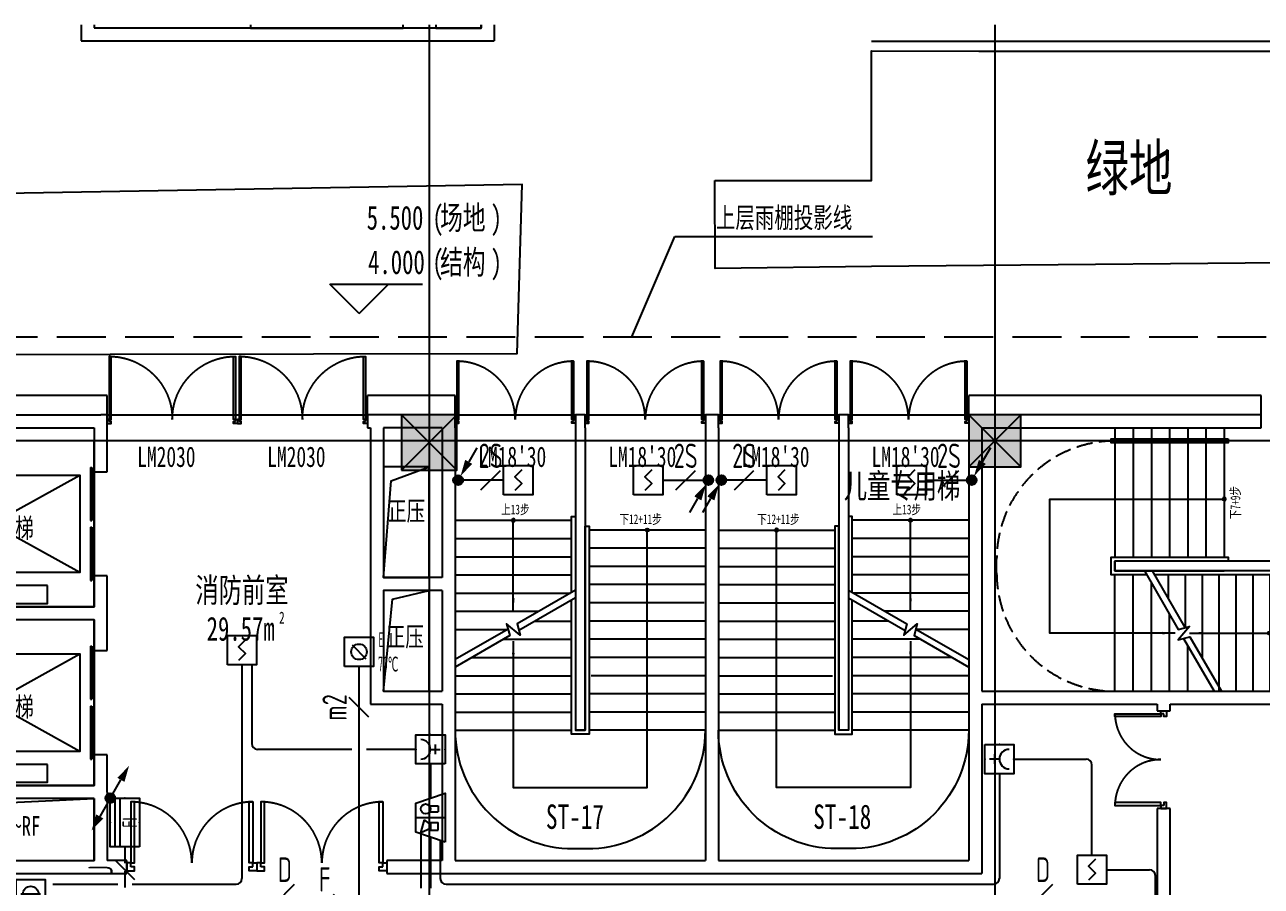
# Model space of a CAD drawing. Header units: millimetres. Extents: x -99490 to 495010, y -402480 to 18020.
# Drawn here: x 103656 to 122677, y -182054 to -168806 of the extents above; entities that cross this region are included whole.
import ezdxf
from ezdxf.enums import TextEntityAlignment as Align

# ---------------------------------------------------------------- set-up
doc = ezdxf.new("R2010")
doc.units = ezdxf.units.MM
doc.header["$LTSCALE"] = 1000
for name, pattern in [('__覆盖_A10-二层平面工作区_TEN25C3T$0$__附着_A70-地上2~6F楼梯外参_TEN25H58_设计区$0$DASH', [0.35, 0.25, -0.1]), ('__覆盖_A10-二层平面工作区_TEN25C3T$0$DASH', [0.35, 0.25, -0.1]), ('__覆盖_A10-二层平面工作区_TEN25C3T$0$HIDDEN', [9.525, 6.35, -3.175]), ('BORDER', [1.75, 0.5, -0.25, 0.5, -0.25, 0, -0.25]), ('CENTER', [2, 1.25, -0.25, 0.25, -0.25])]:
    doc.linetypes.add(name, pattern=pattern)
for name, color, linetype in [('__覆盖_A10-二层平面工作区_TEN25C3T$0$__附着_A70-地上2~6F楼梯外参_TEN25H58_设计区$0$AD-NAME-ROOM', 9, 'Continuous'), ('__覆盖_A10-二层平面工作区_TEN25C3T$0$__附着_A70-地上2~6F楼梯外参_TEN25H58_设计区$0$AD-SIGN', 9, 'Continuous'), ('__覆盖_A10-二层平面工作区_TEN25C3T$0$__附着_A70-地上2~6F楼梯外参_TEN25H58_设计区$0$AE-HOLE', 9, 'Continuous'), ('__覆盖_A10-二层平面工作区_TEN25C3T$0$__附着_A70-地上2~6F楼梯外参_TEN25H58_设计区$0$AE-STAR', 9, 'Continuous'), ('__覆盖_A10-二层平面工作区_TEN25C3T$0$__附着_A70-楼电梯B1F零件图_TEN25C3T_设计区_0$0$房间面积', 9, 'Continuous'), ('__覆盖_A10-二层平面工作区_TEN25C3T$0$AD-NAME-ROOM', 9, 'Continuous'), ('__覆盖_A10-二层平面工作区_TEN25C3T$0$AD-NUMB', 9, 'Continuous'), ('__覆盖_A10-二层平面工作区_TEN25C3T$0$AE-DOOR-INSD', 9, 'Continuous'), ('__覆盖_A10-二层平面工作区_TEN25C3T$0$EVTR', 9, 'Continuous'), ('A-建筑底图', 9, 'Continuous'), ('C-XREF-EXT', 7, 'Continuous'), ('E-FAS-DEVC', 3, 'Continuous'), ('E-FAS-DIMS', 6, 'Continuous'), ('E-FAS-WIRE', 4, 'Continuous'), ('E-FAS-WIRE2', 4, 'CENTER'), ('E-FAS-WIRE7', 4, 'BORDER'), ('E-POWR-EQPM', 3, 'Continuous'), ('E-UNIV-EL', 140, 'Continuous')]:
    doc.layers.add(name, color=color, linetype=linetype)
doc.styles.add('__覆盖_A10-二层平面工作区_TEN25C3T$0$__覆盖_A70-扶梯外参专项图纸_TEN25C3T_设计区$0$TH-STYLE1', font='Stfangso_0.ttf', dxfattribs={"width": 0.7})
doc.styles.add('__覆盖_A10-二层平面工作区_TEN25C3T$0$__附着_A70-地上2~6F楼梯外参_TEN25H58_设计区$0$TH-STYLE1', font='Stfangso_0.ttf', dxfattribs={"width": 0.7})
doc.styles.add('__覆盖_A10-二层平面工作区_TEN25C3T$0$__附着_A70-地上2~6F楼梯外参_TEN25H58_设计区$0$TH-STYLE3', font='tssdeng.shx', dxfattribs={"width": 0.7, "bigfont": 'tssdchn.shx'})
doc.styles.add('__覆盖_A10-二层平面工作区_TEN25C3T$0$__附着_A70-楼电梯B1F零件图_TEN25C3T_设计区_0$0$TH-STYLE1', font='Stfangso_0.ttf', dxfattribs={"width": 0.7})
doc.styles.add('__覆盖_A10-二层平面工作区_TEN25C3T$0$_TCH_SPACE', font='Stfangso_0.ttf', dxfattribs={"width": 0.7})
doc.styles.add('__覆盖_A10-二层平面工作区_TEN25C3T$0$STANDARD', font='Stfangso_0.ttf', dxfattribs={"width": 0.7})
doc.styles.add('__覆盖_A10-二层平面工作区_TEN25C3T$0$TH-STYLE1', font='Stfangso_0.ttf', dxfattribs={"width": 0.7})
doc.styles.add('__附着_A70-2F环境外参_TEN25C3T_设计区$0$TH-STYLE1', font='Stfangso_0.ttf', dxfattribs={"width": 0.7})
doc.styles.add('_TEL_DIM', font='TSSDENG', dxfattribs={"width": 0.65, "height": 3.5, "bigfont": 'TSSDCHN'})
doc.styles.add('TH-STYLE3', font='tssdeng.shx', dxfattribs={"width": 0.65, "bigfont": 'tssdchn.shx'})

# ---------------------------------------------------------------- blocks, each defined once
blk = doc.blocks.new('E-BFAS110')
blk.add_lwpolyline([(-1.5, -1.5), (-1.5, 1.5), (1.5, 1.5), (1.5, -1.5)], close=True)
at = {"layer": 'E-UNIV-EL'}
blk.add_lwpolyline([(0.35, 1.06), (-0.35, 0.35), (0.35, -0.35), (-0.35, -1.06)], dxfattribs=at)
blk = doc.blocks.new('$Equip$00002649')
at = {"layer": 'E-FAS-DEVC', "rotation": 359.9996786081254}
blk.add_blockref('E-BFAS110', (0, 0), dxfattribs=at)
blk = doc.blocks.new('E-BFAS712')
blk.add_lwpolyline([(-1.5, -1.5), (-1.5, 1.5), (1.5, 1.5), (1.5, -1.5)], close=True)
at = {"layer": 'E-UNIV-EL'}
blk.add_line((1, 0), (-1, 0), dxfattribs=at)
blk.add_circle((0, 0), 0.8, dxfattribs=at)
at = {"layer": 'E-UNIV-EL', "style": 'TH-STYLE3', "width": 0.5}
blk.add_attdef('F', text='', height=1.5, dxfattribs=at).set_placement((3, -1.25), align=Align.MIDDLE)
blk = doc.blocks.new('E-BFAS031')
blk.add_lwpolyline([(-2.5, -1.5), (-2.5, 1.5), (2.5, 1.5), (2.5, -1.5)], close=True)
at = {"layer": 'E-UNIV-EL'}
for p, q in [((-2.5, 1), (2.5, 1)), ((-2.5, 0.5), (2.5, 0.5))]:
    blk.add_line(p, q, dxfattribs=at)
at = {"layer": 'E-UNIV-EL', "style": 'TH-STYLE3', "width": 0.7}
blk.add_attdef('F', text='', height=1.5, dxfattribs=at).set_placement((0, -0.5), align=Align.MIDDLE)
blk = doc.blocks.new('$equip$00003470')
for p in [(2.5, 3), (0, 1.5), (5, 1.5), (2.5, 0)]:
    blk.add_point(p)
at = {"rotation": 359.9996786081254}
blk.add_blockref('E-BFAS031', (2.5, 1.5), dxfattribs=at).add_auto_attribs({'F': 'FI'})
at = {"color": 7, "style": '_TEL_DIM', "flags": 1}
for tag in ['REMARK', 'A']:
    blk.add_attdef(tag, text='', height=0.01, dxfattribs=at).set_placement((0, 0), align=Align.MIDDLE_CENTER)
blk = doc.blocks.new('E-BFAS610')
blk.add_lwpolyline([(-1.5, -1.5), (-1.5, 1.5), (1.5, 1.5), (1.5, -1.5)], close=True)
at = {"layer": 'E-UNIV-EL'}
for p, q in [((0, 0), (0, -1)), ((-0.5, -0.5), (0.5, -0.5))]:
    blk.add_line(p, q, dxfattribs=at)
blk.add_arc((0, 1), 1, 180, 0, dxfattribs=at)
blk = doc.blocks.new('$equip$00003445')
for p in [(0, 1.5), (-1.5, 0), (1.5, 0), (0, -1.5)]:
    blk.add_point(p)
at = {"rotation": 359.9996786081254}
blk.add_blockref('E-BFAS610', (0, 0), dxfattribs=at)
at = {"color": 7, "style": '_TEL_DIM', "flags": 1}
for tag in ['REMARK', 'A']:
    blk.add_attdef(tag, text='', height=0.01, dxfattribs=at).set_placement((0, 0), align=Align.MIDDLE_CENTER)
blk = doc.blocks.new('E-BFAS330')
blk.add_lwpolyline([(-2.5, -1.5), (-1.5, 1.5), (1.5, 1.5), (2.5, -1.5)], close=True)
at = {"layer": 'E-UNIV-EL'}
for p, q in [((0, 1.5), (0, -1.5)), ((-1.56, 1), (-0.24, 0.6)), ((-1.1, 0), (-1.56, 1)), ((-0.5, 0), (-1.3, 0)), ((-1.3, 0), (-1.3, -0.8)), ((-0.7, 0), (-0.24, 0.6)), ((-0.5, 0), (-0.5, -0.8)), ((0.6, 0.1), (0.6, -0.8)), ((1.2, 0.1), (1.2, -0.8)), ((-1.3, -0.8), (-0.5, -0.8)), ((1.2, -0.8), (0.6, -0.8))]:
    blk.add_line(p, q, dxfattribs=at)
blk.add_circle((0.9, 0.5), 0.5, dxfattribs=at)
blk = doc.blocks.new('$equip$00003451')
for p in [(0, 3), (-2, 1.5), (2, 1.5), (0, 0)]:
    blk.add_point(p)
at = {"rotation": 359.9996786081254}
blk.add_blockref('E-BFAS330', (0, 1.5), dxfattribs=at)
at = {"color": 7, "style": '_TEL_DIM', "flags": 1}
for tag in ['REMARK', 'A']:
    blk.add_attdef(tag, text='', height=0.01, dxfattribs=at).set_placement((0, 0), align=Align.MIDDLE_CENTER)
blk = doc.blocks.new('E-BFAS731')
blk.add_lwpolyline([(-1.5, -1.5), (-1.5, 1.5), (1.5, 1.5), (1.5, -1.5)], close=True)
at = {"layer": 'E-UNIV-EL'}
blk.add_line((-0.71, 0.71), (0.71, -0.71), dxfattribs=at)
blk.add_circle((0, 0), 0.8, dxfattribs=at)
at = {"layer": 'E-UNIV-EL', "style": 'TH-STYLE3', "width": 0.5}
for p in [(2.25, 1.25), (3, -1.25)]:
    blk.add_attdef('F', text='', height=1.5, dxfattribs=at).set_placement(p, align=Align.MIDDLE)
blk = doc.blocks.new('E-ANNO04')
blk.add_line((-1, -1), (1, 1))
at = {"style": 'TH-STYLE3', "width": 0.7}
blk.add_attdef('N', text='', height=2.5, dxfattribs=at).set_placement((0, 2.5), align=Align.MIDDLE)
blk = doc.blocks.new('E-BLEADER-2')
blk.add_line((-2.88, -4.98), (-1.63, -2.81))
at = {"const_width": 0.75}
blk.add_lwpolyline([(-0.38, 0, 1), (0.38, 0, 1)], format="xyb", close=True, dxfattribs=at)
blk.add_lwpolyline([(-1.63, -2.81, 1.25, 0, 0), (-0.38, -0.65, 0, 0, 0)], format="xyseb")
blk.add_circle((0, 0), 0.75)
blk = doc.blocks.new('E-BLEADER-1')
blk.add_line((0.38, 0.65), (1.63, 2.81))
blk.add_lwpolyline([(1.63, 2.81, 1.25, 0, 0), (2.88, 4.98, 0, 0, 0)], format="xyseb")
at = {"const_width": 0.75}
blk.add_lwpolyline([(-0.38, 0, 1), (0.38, 0, 1)], format="xyb", close=True, dxfattribs=at)
blk.add_circle((0, 0), 0.75)
blk = doc.blocks.new('__覆盖_A10-二层平面工作区_TEN25C3T$0$A$C27D306A8')
at = {"layer": '__覆盖_A10-二层平面工作区_TEN25C3T$0$EVTR', "ltscale": 3}
for p, q in [((225, 525), (2925, 2025)), ((2925, 525), (225, 2025))]:
    blk.add_line(p, q, dxfattribs=at)
for points in [[(0, 0), (3150, 0), (3150, 2550), (0, 2550)], [(225, 525), (225, 2025), (2925, 2025), (2925, 525)], [(2432, 325), (718, 325), (718, 51), (2432, 51)]]:
    blk.add_lwpolyline(points, close=True, dxfattribs=at)
at = {"layer": '__覆盖_A10-二层平面工作区_TEN25C3T$0$AD-NAME-ROOM', "style": '__覆盖_A10-二层平面工作区_TEN25C3T$0$TH-STYLE1', "width": 0.7}
blk.add_text('消防梯/货梯', height=300, dxfattribs=at).set_placement((644, 1061))
blk = doc.blocks.new('__覆盖_A10-二层平面工作区_TEN25C3T$0$__附着_A70-地上2~6F楼梯外参_TEN25H58_设计区$0$_ARROW')
blk.add_solid([(0, 0), (-1, 0.1), (-1, -0.1)])
blk = doc.blocks.new('*U554')
at = {"layer": '__覆盖_A10-二层平面工作区_TEN25C3T$0$__附着_A70-地上2~6F楼梯外参_TEN25H58_设计区$0$AD-SIGN'}
h = blk.add_hatch(color=256, dxfattribs=at)
edge = h.paths.add_edge_path()
edge.add_arc((0, 0), 50, 0, 360)
blk.add_lwpolyline([(4120, 3420), (4120, 7920), (0, 7920), (0, 0)], dxfattribs=at)
blk.add_circle((0, 0), 50, dxfattribs=at)
at = {"layer": '__覆盖_A10-二层平面工作区_TEN25C3T$0$__附着_A70-地上2~6F楼梯外参_TEN25H58_设计区$0$AD-SIGN', "xscale": -400, "yscale": 400, "zscale": 400, "rotation": 90}
blk.add_blockref('__覆盖_A10-二层平面工作区_TEN25C3T$0$__附着_A70-地上2~6F楼梯外参_TEN25H58_设计区$0$_ARROW', (4120, 3420), dxfattribs=at)
at = {"layer": '__覆盖_A10-二层平面工作区_TEN25C3T$0$__附着_A70-地上2~6F楼梯外参_TEN25H58_设计区$0$AD-NAME-ROOM', "style": '__覆盖_A10-二层平面工作区_TEN25C3T$0$__附着_A70-地上2~6F楼梯外参_TEN25H58_设计区$0$TH-STYLE1', "width": 0.7}
blk.add_attdef('A', (-91, -389), '', height=250, dxfattribs=at)
blk = doc.blocks.new('*U555')
at = {"layer": '__覆盖_A10-二层平面工作区_TEN25C3T$0$__附着_A70-地上2~6F楼梯外参_TEN25H58_设计区$0$AD-SIGN'}
h = blk.add_hatch(color=256, dxfattribs=at)
edge = h.paths.add_edge_path()
edge.add_arc((0, 0), 50, 0, 360)
blk.add_lwpolyline([(0, 2800), (0, 0)], dxfattribs=at)
blk.add_circle((0, 0), 50, dxfattribs=at)
at = {"layer": '__覆盖_A10-二层平面工作区_TEN25C3T$0$__附着_A70-地上2~6F楼梯外参_TEN25H58_设计区$0$AD-SIGN', "xscale": 400, "yscale": 400, "zscale": 400, "rotation": 90}
blk.add_blockref('__覆盖_A10-二层平面工作区_TEN25C3T$0$__附着_A70-地上2~6F楼梯外参_TEN25H58_设计区$0$_ARROW', (0, 2800), dxfattribs=at)
at = {"layer": '__覆盖_A10-二层平面工作区_TEN25C3T$0$__附着_A70-地上2~6F楼梯外参_TEN25H58_设计区$0$AD-NAME-ROOM', "style": '__覆盖_A10-二层平面工作区_TEN25C3T$0$__附着_A70-地上2~6F楼梯外参_TEN25H58_设计区$0$TH-STYLE1', "width": 0.7}
blk.add_attdef('A', (-91, -389), '', height=250, dxfattribs=at)
blk = doc.blocks.new('*U514')
at = {"layer": '__覆盖_A10-二层平面工作区_TEN25C3T$0$__附着_A70-地上2~6F楼梯外参_TEN25H58_设计区$0$AD-SIGN'}
h = blk.add_hatch(color=256, dxfattribs=at)
edge = h.paths.add_edge_path()
edge.add_arc((0, 0), 50, 0, 360)
blk.add_lwpolyline([(4120, 1505), (4120, 5360), (0, 5360), (0, 0)], dxfattribs=at)
blk.add_circle((0, 0), 50, dxfattribs=at)
at = {"layer": '__覆盖_A10-二层平面工作区_TEN25C3T$0$__附着_A70-地上2~6F楼梯外参_TEN25H58_设计区$0$AD-SIGN', "xscale": -400, "yscale": 400, "zscale": 400, "rotation": 90}
blk.add_blockref('__覆盖_A10-二层平面工作区_TEN25C3T$0$__附着_A70-地上2~6F楼梯外参_TEN25H58_设计区$0$_ARROW', (4120, 1505), dxfattribs=at)
at = {"layer": '__覆盖_A10-二层平面工作区_TEN25C3T$0$__附着_A70-地上2~6F楼梯外参_TEN25H58_设计区$0$AD-NAME-ROOM', "style": '__覆盖_A10-二层平面工作区_TEN25C3T$0$__附着_A70-地上2~6F楼梯外参_TEN25H58_设计区$0$TH-STYLE1', "width": 0.7}
blk.add_attdef('A', (-91, -389), '', height=250, dxfattribs=at)
blk = doc.blocks.new('*U515')
at = {"layer": '__覆盖_A10-二层平面工作区_TEN25C3T$0$__附着_A70-地上2~6F楼梯外参_TEN25H58_设计区$0$AD-SIGN'}
h = blk.add_hatch(color=256, dxfattribs=at)
edge = h.paths.add_edge_path()
edge.add_arc((0, 0), 50, 0, 360)
blk.add_lwpolyline([(0, 2459), (0, 0)], dxfattribs=at)
blk.add_circle((0, 0), 50, dxfattribs=at)
at = {"layer": '__覆盖_A10-二层平面工作区_TEN25C3T$0$__附着_A70-地上2~6F楼梯外参_TEN25H58_设计区$0$AD-SIGN', "xscale": 400, "yscale": 400, "zscale": 400, "rotation": 90}
blk.add_blockref('__覆盖_A10-二层平面工作区_TEN25C3T$0$__附着_A70-地上2~6F楼梯外参_TEN25H58_设计区$0$_ARROW', (0, 2459), dxfattribs=at)
at = {"layer": '__覆盖_A10-二层平面工作区_TEN25C3T$0$__附着_A70-地上2~6F楼梯外参_TEN25H58_设计区$0$AD-NAME-ROOM', "style": '__覆盖_A10-二层平面工作区_TEN25C3T$0$__附着_A70-地上2~6F楼梯外参_TEN25H58_设计区$0$TH-STYLE3', "width": 0.7}
blk.add_attdef('A', (-91, -389), '', height=250, dxfattribs=at)
blk = doc.blocks.new('__覆盖_A10-二层平面工作区_TEN25C3T$0$__附着_A70-地上2~6F楼梯外参_TEN25H58_设计区$0$SDAGVADNHBAH')
at = {"layer": '__覆盖_A10-二层平面工作区_TEN25C3T$0$__附着_A70-地上2~6F楼梯外参_TEN25H58_设计区$0$AD-SIGN'}
for p, q in [((2421, -2000), (2924, -2871)), ((2904, -3037), (3374, -3850))]:
    blk.add_line(p, q, dxfattribs=at)
blk.add_lwpolyline([(2306, -2000), (2824, -2898), (2996, -2852), (2824, -3058), (3004, -3010), (3489, -3850)], dxfattribs=at)
at = {"layer": '__覆盖_A10-二层平面工作区_TEN25C3T$0$__附着_A70-地上2~6F楼梯外参_TEN25H58_设计区$0$AE-HOLE', "linetype": '__覆盖_A10-二层平面工作区_TEN25C3T$0$__附着_A70-地上2~6F楼梯外参_TEN25H58_设计区$0$DASH'}
blk.add_line((30, -2030), (30, -1820), dxfattribs=at)
for centre, start, end in [((1850, -1820), 89.9994, 180), ((1850, -2030), 180, 270.0006)]:
    blk.add_arc(centre, 1820, start, end, dxfattribs=at)
at = {"layer": '__覆盖_A10-二层平面工作区_TEN25C3T$0$__附着_A70-地上2~6F楼梯外参_TEN25H58_设计区$0$AE-STAR', "linetype": 'ByBlock'}
for p, q in [((1850, 200), (1850, -1790)), ((2130, 200), (2130, -1790)), ((2410, 200), (2410, -1790)), ((2690, 200), (2690, -1790)), ((2970, 200), (2970, -1790)), ((3250, 200), (3250, -1790)), ((3530, 200), (3530, -1790)), ((1850, -3850), (1850, -2060)), ((2130, -3850), (2130, -2060)), ((2670, -2060), (2670, -2431)), ((2930, -2060), (2930, -2870)), ((3190, -2060), (3190, -3332)), ((3450, -2060), (3450, -3850)), ((3710, -2060), (3710, -3850)), ((3970, -2060), (3970, -3850)), ((4230, -2060), (4230, -3850)), ((4290, -2000), (4290, -2060)), ((2410, -3850), (2410, -2181)), ((2690, -3850), (2690, -2666)), ((2970, -3850), (2970, -3151))]:
    blk.add_line(p, q, dxfattribs=at)
blk.add_lwpolyline([(3590, 30), (3590, -30), (1790, -30), (1790, 30)], close=True, dxfattribs=at)
for points in [[(2340, -2060), (1790, -2060), (1790, -1790), (3590, -1790), (3590, -1850)], [(3530, -1850), (1850, -1850), (1850, -2000), (3530, -2000)], [(4290, -2060), (2456, -2060)]]:
    blk.add_lwpolyline(points, dxfattribs=at)
ref = blk.add_blockref('*U514', (3530, -895), dxfattribs=dict(xscale=-0.5, yscale=0.5, zscale=0.5, rotation=90))
ref.add_attrib('A', '下7+9步', dxfattribs={"layer": '__覆盖_A10-二层平面工作区_TEN25C3T$0$__附着_A70-地上2~6F楼梯外参_TEN25H58_设计区$0$AD-NAME-ROOM', "height": 150, "rotation": 90, "style": '__覆盖_A10-二层平面工作区_TEN25C3T$0$__附着_A70-地上2~6F楼梯外参_TEN25H58_设计区$0$TH-STYLE1', "width": 0.7}).set_placement((3822, -1202), align=Align.BOTTOM_LEFT)
at = {"layer": '__覆盖_A10-二层平面工作区_TEN25C3T$0$__附着_A70-地上2~6F楼梯外参_TEN25H58_设计区$0$AD-SIGN'}
ref = blk.add_blockref('*U515', (4226, -2955), dxfattribs=dict(at, xscale=0.5, yscale=0.5, zscale=0.5, rotation=90.00000000000001))
ref.add_attrib('A', '上10步', dxfattribs={"layer": '__覆盖_A10-二层平面工作区_TEN25C3T$0$__附着_A70-地上2~6F楼梯外参_TEN25H58_设计区$0$AD-NAME-ROOM', "height": 150, "rotation": 90, "style": '__覆盖_A10-二层平面工作区_TEN25C3T$0$__附着_A70-地上2~6F楼梯外参_TEN25H58_设计区$0$TH-STYLE1', "width": 0.7}).set_placement((4528, -3143), align=Align.BOTTOM_LEFT)
blk = doc.blocks.new('__覆盖_A10-二层平面工作区_TEN25C3T$0$$DORLIB2D$00000127')
at = {"color": 0}
for points in [[(-0.543, 0.795), (-0.543, 0.69)], [(-0.033, 0.795), (-0.543, 0.795)], [(-0.033, 0.795), (-0.033, 0.69)], [(0.543, 0.795), (0.033, 0.795)], [(0.033, 0.795), (0.033, 0.69)], [(0.543, 0.795), (0.543, 0.69)], [(-0.033, 0.69), (-0.543, 0.69)], [(0.543, 0.69), (0.033, 0.69)], [(0.51, 0.5), (-0.51, 0.5)]]:
    blk.add_lwpolyline(points, dxfattribs=at)
blk = doc.blocks.new('*U496')
for points in [[(30, 30), (60, 30), (60, 500), (30, 500)], [(970, 30), (940, 30), (940, 500), (970, 500)]]:
    blk.add_lwpolyline(points, close=True)
for points in [[(30, 0), (30, 30), (0, 30), (0, -30), (60, -30), (60, 0), (30, 0)], [(970, 0), (970, 30), (1000, 30), (1000, -30), (940, -30), (940, 0), (970, 0)]]:
    blk.add_lwpolyline(points)
at = {"linetype": '__覆盖_A10-二层平面工作区_TEN25C3T$0$HIDDEN'}
for centre, start, end in [((30, 30), 0, 90), ((970, 30), 90, 180)]:
    blk.add_arc(centre, 470, start, end, dxfattribs=at)
blk = doc.blocks.new('__覆盖_A10-二层平面工作区_TEN25C3T$0$$DorLib2D$00000292')
at = {"layer": '__覆盖_A10-二层平面工作区_TEN25C3T$0$AE-DOOR-INSD', "xscale": 0.001, "yscale": 0.001, "zscale": 0.001}
blk.add_blockref('*U496', (-0.5, 0), dxfattribs=at)
blk = doc.blocks.new('*U466')
for points in [[(30, 30), (60, 30), (60, 1000), (30, 1000)], [(1970, 30), (1940, 30), (1940, 1000), (1970, 1000)]]:
    blk.add_lwpolyline(points, close=True)
for points in [[(30, 0), (30, 30), (0, 30), (0, -30), (60, -30), (60, 0), (30, 0)], [(1970, 0), (1970, 30), (2000, 30), (2000, -30), (1940, -30), (1940, 0), (1970, 0)]]:
    blk.add_lwpolyline(points)
at = {"linetype": '__覆盖_A10-二层平面工作区_TEN25C3T$0$HIDDEN'}
for centre, start, end in [((30, 30), 0, 90), ((1970, 30), 90, 180)]:
    blk.add_arc(centre, 970, start, end, dxfattribs=at)
blk = doc.blocks.new('__覆盖_A10-二层平面工作区_TEN25C3T$0$$DorLib2D$00000002')
at = {"layer": '__覆盖_A10-二层平面工作区_TEN25C3T$0$AE-DOOR-INSD', "xscale": -0.0005, "yscale": 0.0005, "zscale": 0.0005, "rotation": 2.749842017599796e-11}
blk.add_blockref('*U466', (0.5, 0), dxfattribs=at)
blk = doc.blocks.new('A$C4BB53128')
at = {"layer": 'A-建筑底图'}
h = blk.add_hatch(color=256, dxfattribs=at)
h.dxf.hatch_style = 1
h.paths.add_polyline_path([(-31645.4, 80100.1), (-32495.4, 80100.1), (-32495.4, 79250.1), (-31645.4, 79250.1)])
h = blk.add_hatch(color=256, dxfattribs=at)
h.dxf.hatch_style = 1
h.paths.add_polyline_path([(-22970.4, 80100.1), (-23770.4, 80100.1), (-23770.4, 79300.1), (-22970.4, 79300.1)])
for p, q in [((-37420.4, 86100), (-37420.4, 85850.1)), ((-37220.4, 86100), (-37220.4, 86050.1)), ((-37220.4, 86050.1), (-31270.4, 86050.1)), ((-32070.4, 86100), (-32070.4, 64200.1)), ((-31270.4, 86100), (-31270.4, 86050.1)), ((-31070.4, 86100), (-31070.4, 85850.1)), ((-23370.4, 86100), (-23370.4, 70600.1)), ((-37420.4, 85850.1), (-31070.4, 85850.1)), ((-28954.5, 81300), (-28292.1, 82841.3)), ((-28292.1, 82841.3), (-25251.8, 82841.3)), ((-33147.1, 81659.1), (-33597.1, 82109.1)), ((-33597.1, 82109.1), (-32171.8, 82109.1)), ((-33147.1, 81659.1), (-32697.1, 82109.1)), ((-37020.4, 80400.3), (-41170.4, 80400.3)), ((-37020.4, 80100, 0), (-37020.4, 80400.3, 0)), ((-31670.4, 80400.3), (-33020.4, 80400.3)), ((-33020.4, 80100), (-33020.4, 80400.3)), ((-31670.4, 80100), (-31670.4, 80400.3)), ((-19270.4, 80400.3), (-23770.4, 80400.3)), ((-23770.4, 80100), (-23770.4, 80400.3)), ((-19270.4, 80100), (-19270.4, 80400.3)), ((-40470.4, 80100), (-37120.4, 80100)), ((-37020.4, 80100), (-37120.4, 80100)), ((-37020.4, 79900), (-37020.4, 80100)), ((-32870.4, 80100), (-33020.4, 80100)), ((-33020.4, 80100), (-33020.4, 79900)), ((-31770.4, 80100), (-32870.4, 80100)), ((-32495.4, 80100.1, 0), (-31645.4, 79250.1, 0)), ((-31645.4, 80100.1, 0), (-32495.4, 79250.1, 0)), ((-31670.4, 80100), (-31770.4, 80100)), ((-31670.4, 79900), (-31670.4, 80100)), ((-29770.4, 80100), (-29820.4, 80100)), ((-29820.4, 80100), (-29820.4, 79900)), ((-29670.4, 80100), (-29770.4, 80100)), ((-29670.4, 79900), (-29670.4, 80100)), ((-27720.4, 80100), (-27820.4, 80100)), ((-27820.4, 80100), (-27820.4, 79900)), ((-27620.4, 80100), (-27720.4, 80100)), ((-27620.4, 79900), (-27620.4, 80100)), ((-25720.4, 80100), (-25770.4, 80100)), ((-25770.4, 80100), (-25770.4, 79900)), ((-25620.4, 80100), (-25720.4, 80100)), ((-25620.4, 79900), (-25620.4, 80100)), ((-23770.4, 80100.1, 0), (-22970.4, 79300.1, 0)), ((-22970.4, 80100.1, 0), (-23770.4, 79300.1, 0)), ((-23670.4, 80100), (-23770.4, 80100)), ((-23770.4, 80100), (-23770.4, 79900)), ((-19270.4, 80100), (-23670.4, 80100)), ((-19270.4, 79900), (-19270.4, 80100)), ((-40370.4, 79900), (-37220.4, 79900)), ((-37220.4, 79900), (-37220.4, 79225)), ((-37020.4, 79225), (-37020.4, 79900)), ((-33020.4, 79900), (-32970.4, 79900)), ((-32970.4, 79900), (-32970.4, 77500)), ((-31870.4, 79900), (-32770.4, 79900)), ((-32770.4, 79900), (-32770.4, 77600)), ((-31870.4, 79900), (-31870.4, 77600)), ((-31670.4, 79900), (-31670.4, 77500)), ((-29820.4, 79900), (-29820.4, 75250.1)), ((-29670.4, 79900), (-29670.4, 75250.1)), ((-27820.4, 79900), (-27820.4, 73250)), ((-27620.4, 79900), (-27620.4, 73250)), ((-25770.4, 79900), (-25770.4, 75250)), ((-25620.4, 79900), (-25620.4, 75250)), ((-23770.4, 79900), (-23770.4, 75750)), ((-23570.4, 79900), (-23570.4, 75850)), ((-23570.4, 79900), (-19270.4, 79900)), ((-5970.4, 79700.1), (-58470.4, 79700.1)), ((-37220.4, 79225), (-37020.4, 79225)), ((-17270.4, 77850), (-21520.4, 77850)), ((-21520.4, 77700), (-21520.4, 77850)), ((-37020.4, 77625), (-37220.4, 77625)), ((-37220.4, 77625), (-37220.4, 77150)), ((-37020.4, 77050), (-37020.4, 77625)), ((-17070.4, 77700), (-21520.4, 77700)), ((-32970.4, 77500), (-32970.4, 75650)), ((-31870.4, 77600), (-32770.4, 77600)), ((-31670.4, 77500), (-31670.4, 75750)), ((-31870.4, 77400), (-32770.4, 77400)), ((-32770.4, 77400), (-32770.4, 75850)), ((-31870.4, 77400), (-31870.4, 75850)), ((-29820.3, 77289), (-30691.7, 76786)), ((-25620.4, 77289), (-24749, 76785.9)), ((-37220.4, 77150), (-40370.4, 77150)), ((-37020.4, 76475), (-37020.4, 77050)), ((-37220.4, 76950), (-40370.4, 76950)), ((-37220.4, 76950), (-37220.4, 76475)), ((-30856.8, 76806.1), (-31670.3, 76336.4)), ((-24583.9, 76806), (-23770.4, 76336.4)), ((-37220.4, 76475), (-37020.4, 76475)), ((-32770.4, 75850), (-31870.4, 75850)), ((-31670.4, 75750), (-31670.4, 73250)), ((-23770.4, 75750), (-23770.4, 73250)), ((-23570.4, 75850), (-20770.4, 75850)), ((-20770.4, 75850), (-15070.4, 75850)), ((-32970.4, 75650), (-31870.4, 75650)), ((-31870.4, 75650), (-31870.4, 73250)), ((-23570.4, 75650), (-23570.4, 73050)), ((-23570.4, 75650), (-20870.4, 75650)), ((-20870.4, 75650), (-20870.4, 75550)), ((-20870.4, 75550), (-20670.4, 75550)), ((-20670.4, 75550), (-20670.4, 75650)), ((-20670.4, 75650), (-15070.4, 75650)), ((-29670.4, 75250.1), (-29820.4, 75250.1)), ((-25620.4, 75250), (-25770.4, 75250)), ((-37020.4, 74875), (-37220.4, 74875)), ((-37220.4, 74875), (-37220.4, 74400)), ((-37020.4, 74300), (-37020.4, 74875)), ((-37220.4, 74400), (-40370.4, 74400)), ((-37220.4, 74200), (-40370.4, 74200)), ((-37220.4, 74200), (-37220.4, 73250)), ((-37020.4, 74300), (-37020.4, 73250)), ((-20670.4, 74050), (-20870.4, 74050)), ((-20870.4, 74050), (-20870.4, 70900)), ((-20670.4, 71000), (-20670.4, 74050)), ((-40370.4, 73250), (-37220.4, 73250)), ((-36720.4, 73250), (-37020.4, 73250)), ((-36720.4, 73050), (-36720.4, 73250)), ((-31870.4, 73250), (-32720.4, 73250)), ((-32720.4, 73250), (-32720.4, 73050)), ((-31670.4, 73250), (-27820.4, 73250)), ((-27620.4, 73250), (-23770.4, 73250)), ((-40370.4, 73050), (-37120.4, 73050)), ((-37120.4, 73050), (-36720.4, 73050)), ((-32720.4, 73050), (-31770.4, 73050)), ((-31770.4, 73050), (-27720.4, 73050)), ((-27720.4, 73050), (-23570.4, 73050))]:
    blk.add_line(p, q, dxfattribs=at)
at = {"layer": 'A-建筑底图', "linetype": 'ByBlock'}
for p, q in [((-37020.4, 80100, 0), (-35020.4, 80100, 0)), ((-35020.4, 80100, 0), (-33020.4, 80100, 0)), ((-31670.4, 80100), (-29820.4, 80100)), ((-29670.4, 80100), (-27820.4, 80100)), ((-27620.4, 80100), (-25770.4, 80100)), ((-25620.4, 80100), (-23770.4, 80100)), ((-31670.3, 78480.1), (-29880.3, 78480.1)), ((-23770.4, 78480), (-25560.4, 78480)), ((-31670.3, 78200.1), (-29880.3, 78200.1)), ((-27820.3, 78330.1), (-29610.3, 78330.1)), ((-27620.4, 78330), (-25830.4, 78330)), ((-23770.4, 78200), (-25560.4, 78200)), ((-27820.3, 78050.1), (-29610.3, 78050.1)), ((-27620.4, 78050), (-25830.4, 78050)), ((-31670.3, 77920.1), (-29880.3, 77920.1)), ((-23770.4, 77920), (-25560.4, 77920)), ((-31670.3, 77640.1), (-29880.3, 77640.1)), ((-27820.3, 77770.1), (-29610.3, 77770.1)), ((-27620.4, 77770), (-25830.4, 77770)), ((-23770.4, 77640), (-25560.4, 77640)), ((-27820.3, 77490.1), (-29610.3, 77490.1)), ((-27620.4, 77490), (-25830.4, 77490)), ((-31670.3, 77360.1), (-29897.3, 77360.1)), ((-23770.4, 77360), (-25543.4, 77360)), ((-31670.3, 77080.1), (-30382.3, 77080.1)), ((-27837.3, 77210.1), (-29610.3, 77210.1)), ((-27603.4, 77210), (-25830.4, 77210)), ((-23770.4, 77080), (-25058.4, 77080)), ((-30442.1, 76930.1), (-29880.3, 76930.1)), ((-27820.3, 76930.1), (-29610.3, 76930.1)), ((-27620.4, 76930), (-25830.4, 76930)), ((-24998.6, 76930), (-25560.4, 76930)), ((-31670.3, 76800.1), (-30867.2, 76800.1)), ((-23770.4, 76800), (-24573.4, 76800)), ((-30927.1, 76650.1), (-29880.3, 76650.1)), ((-27820.3, 76650.1), (-29610.3, 76650.1)), ((-27620.4, 76650), (-25830.4, 76650)), ((-24513.6, 76650), (-25560.4, 76650)), ((-31412, 76370.1), (-29880.3, 76370.1)), ((-27820.3, 76370.1), (-29610.3, 76370.1)), ((-27620.4, 76370), (-25830.4, 76370)), ((-24028.6, 76370), (-25560.4, 76370)), ((-31670.3, 76090.1), (-29880.3, 76090.1)), ((-27820.3, 76090.1), (-29577.2, 76090.1)), ((-27620.4, 76090), (-25863.5, 76090)), ((-23770.4, 76090), (-25560.4, 76090)), ((-31670.3, 75810.1), (-29880.3, 75810.1)), ((-27820.3, 75810.1), (-29610.3, 75810.1)), ((-27620.4, 75810), (-25830.4, 75810)), ((-23770.4, 75810), (-25560.4, 75810)), ((-31670.3, 75530.1), (-29880.3, 75530.1)), ((-27820.3, 75530.1), (-29610.3, 75530.1)), ((-27620.4, 75530), (-25830.4, 75530)), ((-23770.4, 75530), (-25560.4, 75530)), ((-31670.3, 75460.1), (-31670.3, 75080.1)), ((-23770.4, 75460), (-23770.4, 75080)), ((-31670.3, 75250.1), (-29880.3, 75250.1)), ((-27820.3, 75250.1), (-29610.3, 75250.1)), ((-27620.4, 75250), (-25830.4, 75250)), ((-23770.4, 75250), (-25560.4, 75250))]:
    blk.add_line(p, q, dxfattribs=at)
at = {"layer": 'A-建筑底图', "ltscale": 3}
for points in [[(-34818.7, 86100), (-34818.7, 86048.2), (-32470.4, 86048.2), (-32470.4, 86100)], [(-31967.8, 86100), (-31967.8, 86048.2), (-31270.4, 86048.2), (-31270.4, 86100)]]:
    blk.add_lwpolyline(points, dxfattribs=at)
at = {"layer": 'A-建筑底图', "elevation": 0}
for points in [[(-25266.1, 85846.1), (-17069.1, 85845.9)], [(-23614.8, 85846), (-17219.1, 85845.9)], [(-25266.1, 85696.1), (-17219.1, 85695.9)], [(-23614.8, 85696), (-17219, 85695.9)]]:
    blk.add_lwpolyline(points, dxfattribs=at)
at = {"layer": 'A-建筑底图'}
for points, elevation in [([(-27677.9, 83704.7), (-25266.1, 83704.8), (-25266.1, 85696.1), (-17219.5, 85695.9), (-17219, 82452.3), (-25266.1, 82384.8), (-27670.7, 82350.6)], 29.4), ([(-55769, 81001), (-30713.4, 81046.7), (-30640, 83645), (-55684.4, 83207.9)], 24), ([(-32495.4, 79250.1), (-31645.4, 79250.1), (-31645.4, 80100.1), (-32495.4, 80100.1)], 0), ([(-23770.4, 79300.1), (-22970.4, 79300.1), (-22970.4, 80100.1), (-23770.4, 80100.1)], 0)]:
    blk.add_lwpolyline(points, close=True, dxfattribs=dict(at, elevation=elevation))
at = {"layer": 'A-建筑底图', "linetype": '__覆盖_A10-二层平面工作区_TEN25C3T$0$DASH', "ltscale": 3}
blk.add_lwpolyline([(-58470.4, 54315.7), (-56695.4, 55193), (-56695.4, 81300), (-14270.4, 81300)], dxfattribs=at)
at = {"layer": 'A-建筑底图'}
for points in [[(-32070.4, 77600), (-32070.4, 79300), (-32470.4, 79300), (-32470.5, 79300), (-32770.4, 79300), (-32770.4, 77600)], [(-32070.4, 77400), (-32770.4, 77400), (-32770.4, 75850), (-32070.4, 75850)], [(-37220.4, 74200), (-40370.4, 74200), (-40370.4, 73250), (-37220.4, 73250)]]:
    blk.add_lwpolyline(points, close=True, dxfattribs=at)
for points in [[(-32770.4, 77600), (-32653, 79084), (-32070.4, 79300)], [(-32770.4, 75850), (-32635.4, 77265), (-32070.4, 77400)], [(-29820.3, 77404.5), (-30718.5, 76886), (-30672.3, 76713.6), (-30878.3, 76886.5), (-30830, 76706.1), (-31670.3, 76220.9)], [(-25620.4, 77404.5), (-24722.2, 76885.9), (-24768.4, 76713.6), (-24562.3, 76886.4), (-24610.7, 76706), (-23770.4, 76220.9)], [(-40370.4, 73250), (-40227.9, 74057.5), (-37220.4, 74200)]]:
    blk.add_lwpolyline(points, dxfattribs=at)
at = {"layer": 'A-建筑底图', "linetype": 'ByBlock'}
for points in [[(-29880.3, 77369.9), (-29880.3, 78540.1), (-29820.3, 78540.1), (-29820.3, 77404.5)], [(-29820.3, 77289), (-29820.3, 75250.1), (-29670.3, 75250.1), (-29670.3, 75250.1), (-29670.3, 78390.1), (-29610.3, 78390.1), (-29610.3, 75190.1), (-29880.3, 75190.1), (-29880.3, 77254.4)], [(-25620.4, 77289), (-25620.4, 75250), (-25770.4, 75250), (-25770.4, 75250), (-25770.4, 78390), (-25830.4, 78390), (-25830.4, 75190), (-25560.4, 75190), (-25560.4, 77254.3)], [(-25560.4, 77369.8), (-25560.4, 78540), (-25620.4, 78540), (-25620.4, 77404.5)]]:
    blk.add_lwpolyline(points, dxfattribs=at)
at = {"layer": 'A-建筑底图'}
for points in [[(-31670.3, 75250.1, 0.4142136), (-29850.3, 73430.1), (-29640.3, 73430.1, 0.4142136), (-27820.3, 75250.1)], [(-23770.4, 75250, -0.4142136), (-25590.4, 73430), (-25800.4, 73430, -0.4142136), (-27620.4, 75250)]]:
    blk.add_lwpolyline(points, format="xyb", dxfattribs=at)
at = {"layer": 'A-建筑底图', "linetype": 'ByBlock'}
ref = blk.add_blockref('__覆盖_A10-二层平面工作区_TEN25C3T$0$$DorLib2D$00000002', (-36020.4, 80000), dxfattribs=dict(at, xscale=2000, yscale=2000, zscale=2000))
ref.add_attrib('A', 'LM2030', (-36560.5, 79300), dxfattribs={"layer": '__覆盖_A10-二层平面工作区_TEN25C3T$0$AD-NUMB', "linetype": 'ByBlock', "height": 313.95, "style": '__覆盖_A10-二层平面工作区_TEN25C3T$0$STANDARD', "width": 0.7})
ref = blk.add_blockref('__覆盖_A10-二层平面工作区_TEN25C3T$0$$DorLib2D$00000002', (-34020.4, 80000), dxfattribs=dict(at, xscale=2000, yscale=2000, zscale=2000))
ref.add_attrib('A', 'LM2030', (-34560.5, 79300), dxfattribs={"layer": '__覆盖_A10-二层平面工作区_TEN25C3T$0$AD-NUMB', "linetype": 'ByBlock', "height": 313.95, "style": '__覆盖_A10-二层平面工作区_TEN25C3T$0$STANDARD', "width": 0.7})
ref = blk.add_blockref('__覆盖_A10-二层平面工作区_TEN25C3T$0$$DorLib2D$00000002', (-30745.4, 80000), dxfattribs=dict(at, xscale=-1850, yscale=1850, zscale=-1850))
ref.add_attrib('A', "LM18'30", (-31315, 79300), dxfattribs={"layer": '__覆盖_A10-二层平面工作区_TEN25C3T$0$AD-NUMB', "linetype": 'ByBlock', "height": 313.95, "style": '__覆盖_A10-二层平面工作区_TEN25C3T$0$STANDARD', "width": 0.7})
ref = blk.add_blockref('__覆盖_A10-二层平面工作区_TEN25C3T$0$$DorLib2D$00000002', (-28745.4, 80000), dxfattribs=dict(at, xscale=-1850, yscale=1850, zscale=-1850))
ref.add_attrib('A', "LM18'30", (-29315, 79300), dxfattribs={"layer": '__覆盖_A10-二层平面工作区_TEN25C3T$0$AD-NUMB', "linetype": 'ByBlock', "height": 313.95, "style": '__覆盖_A10-二层平面工作区_TEN25C3T$0$STANDARD', "width": 0.7})
ref = blk.add_blockref('__覆盖_A10-二层平面工作区_TEN25C3T$0$$DorLib2D$00000002', (-26695.4, 80000), dxfattribs=dict(at, xscale=-1850, yscale=1850, zscale=-1850))
ref.add_attrib('A', "LM18'30", (-27265, 79300), dxfattribs={"layer": '__覆盖_A10-二层平面工作区_TEN25C3T$0$AD-NUMB', "linetype": 'ByBlock', "height": 313.95, "style": '__覆盖_A10-二层平面工作区_TEN25C3T$0$STANDARD', "width": 0.7})
ref = blk.add_blockref('__覆盖_A10-二层平面工作区_TEN25C3T$0$$DorLib2D$00000002', (-24695.4, 80000), dxfattribs=dict(at, xscale=-1850, yscale=1850, zscale=-1850))
ref.add_attrib('A', "LM18'30", (-25265, 79300), dxfattribs={"layer": '__覆盖_A10-二层平面工作区_TEN25C3T$0$AD-NUMB', "linetype": 'ByBlock', "height": 313.95, "style": '__覆盖_A10-二层平面工作区_TEN25C3T$0$STANDARD', "width": 0.7})
at = {"layer": 'A-建筑底图'}
blk.add_blockref('__覆盖_A10-二层平面工作区_TEN25C3T$0$__附着_A70-地上2~6F楼梯外参_TEN25H58_设计区$0$SDAGVADNHBAH', (-23370.4, 79700), dxfattribs=at)
at = {"layer": 'A-建筑底图', "ltscale": 3}
for p in [(-40370.4, 77150), (-40370.4, 74400)]:
    blk.add_blockref('__覆盖_A10-二层平面工作区_TEN25C3T$0$A$C27D306A8', p, dxfattribs=at)
at = {"layer": 'A-建筑底图'}
for name, p, xscale, yscale, zscale, rotation in [('__覆盖_A10-二层平面工作区_TEN25C3T$0$$DORLIB2D$00000127', (-37120.4, 78425), -1600, -200, 200, 270.0000000000045), ('__覆盖_A10-二层平面工作区_TEN25C3T$0$$DORLIB2D$00000127', (-37120.4, 75675), -1600, -200, 200, 270.0000000000048), ('__覆盖_A10-二层平面工作区_TEN25C3T$0$$DorLib2D$00000292', (-20770.4, 74800), -1500, -1500, -1500, 270.0000000000192)]:
    blk.add_blockref(name, p, dxfattribs=dict(at, xscale=xscale, yscale=yscale, zscale=zscale, rotation=rotation))
ref = blk.add_blockref('*U555', (-30775.3, 78480.1), dxfattribs=dict(at, xscale=-0.5, yscale=0.5, zscale=0.5, rotation=180))
ref.add_attrib('A', '上13步', dxfattribs={"layer": '__覆盖_A10-二层平面工作区_TEN25C3T$0$__附着_A70-地上2~6F楼梯外参_TEN25H58_设计区$0$AD-NAME-ROOM', "height": 150, "style": '__覆盖_A10-二层平面工作区_TEN25C3T$0$__附着_A70-地上2~6F楼梯外参_TEN25H58_设计区$0$TH-STYLE1', "width": 0.7}).set_placement((-30962.8, 78525.9), align=Align.BOTTOM_LEFT)
ref = blk.add_blockref('*U554', (-28715.3, 78330.1), dxfattribs=dict(at, xscale=0.5, yscale=0.5, zscale=0.5, rotation=180))
ref.add_attrib('A', '下12+11步', dxfattribs={"layer": '__覆盖_A10-二层平面工作区_TEN25C3T$0$__附着_A70-地上2~6F楼梯外参_TEN25H58_设计区$0$AD-NAME-ROOM', "height": 150, "style": '__覆盖_A10-二层平面工作区_TEN25C3T$0$__附着_A70-地上2~6F楼梯外参_TEN25H58_设计区$0$TH-STYLE1', "width": 0.7}).set_placement((-29142.3, 78375.9), align=Align.BOTTOM_LEFT)
ref = blk.add_blockref('*U554', (-26725.4, 78330), dxfattribs=dict(at, xscale=-0.5, yscale=0.5, zscale=0.5, rotation=180))
ref.add_attrib('A', '下12+11步', dxfattribs={"layer": '__覆盖_A10-二层平面工作区_TEN25C3T$0$__附着_A70-地上2~6F楼梯外参_TEN25H58_设计区$0$AD-NAME-ROOM', "height": 150, "style": '__覆盖_A10-二层平面工作区_TEN25C3T$0$__附着_A70-地上2~6F楼梯外参_TEN25H58_设计区$0$TH-STYLE1', "width": 0.7}).set_placement((-27022.4, 78375.8), align=Align.BOTTOM_LEFT)
ref = blk.add_blockref('*U555', (-24665.4, 78480), dxfattribs=dict(at, xscale=0.5, yscale=0.5, zscale=0.5, rotation=180))
ref.add_attrib('A', '上13步', dxfattribs={"layer": '__覆盖_A10-二层平面工作区_TEN25C3T$0$__附着_A70-地上2~6F楼梯外参_TEN25H58_设计区$0$AD-NAME-ROOM', "height": 150, "style": '__覆盖_A10-二层平面工作区_TEN25C3T$0$__附着_A70-地上2~6F楼梯外参_TEN25H58_设计区$0$TH-STYLE1', "width": 0.7}).set_placement((-24940.7, 78525.8), align=Align.BOTTOM_LEFT)
at = {"layer": 'A-建筑底图', "xscale": 2000, "yscale": 2000, "zscale": 2000}
for p in [(-35720.4, 73150), (-33720.4, 73150)]:
    blk.add_blockref('__覆盖_A10-二层平面工作区_TEN25C3T$0$$DorLib2D$00000292', p, dxfattribs=at)
at = {"layer": '__覆盖_A10-二层平面工作区_TEN25C3T$0$__附着_A70-楼电梯B1F零件图_TEN25C3T_设计区_0$0$房间面积', "style": '__覆盖_A10-二层平面工作区_TEN25C3T$0$__附着_A70-楼电梯B1F零件图_TEN25C3T_设计区_0$0$TH-STYLE1', "width": 0.7}
for s, p in [('ST-17', (-30273.4, 73734.4)), ('ST-18', (-26161.7, 73734.4))]:
    blk.add_text(s, height=375, dxfattribs=at).set_placement(p)
at = {"layer": 'A-建筑底图', "width": 0.7}
for s, height, style, p in [('绿地', 700, '__附着_A70-2F环境外参_TEN25C3T_设计区$0$TH-STYLE1', (-21973.3, 83549.5, 0)), ('5.500', 366.28, '__覆盖_A10-二层平面工作区_TEN25C3T$0$TH-STYLE1', (-33030.6, 82949.1)), ('(', 366.3, '__覆盖_A10-二层平面工作区_TEN25C3T$0$TH-STYLE1', (-32021.8, 82949.1)), ('场地', 366.28, '__覆盖_A10-二层平面工作区_TEN25C3T$0$TH-STYLE1', (-31901.3, 82949.1)), (')', 366.3, '__覆盖_A10-二层平面工作区_TEN25C3T$0$TH-STYLE1', (-31124.4, 82949.1)), ('上层雨棚投影线', 313.95, '__覆盖_A10-二层平面工作区_TEN25C3T$0$TH-STYLE1', (-27659.1, 82976.3)), ('4.000', 366.28, '__覆盖_A10-二层平面工作区_TEN25C3T$0$TH-STYLE1', (-33008.9, 82266.6)), ('(', 366.3, '__覆盖_A10-二层平面工作区_TEN25C3T$0$TH-STYLE1', (-32021.8, 82266.6)), ('结构', 366.28, '__覆盖_A10-二层平面工作区_TEN25C3T$0$TH-STYLE1', (-31901.3, 82266.6)), (')', 366.3, '__覆盖_A10-二层平面工作区_TEN25C3T$0$TH-STYLE1', (-31124.4, 82266.6)), ('儿童专用梯', 375, '__覆盖_A10-二层平面工作区_TEN25C3T$0$TH-STYLE1', (-25691.6, 78820.9)), ('正压', 300, '__覆盖_A10-二层平面工作区_TEN25C3T$0$TH-STYLE1', (-32703.7, 78472.2)), ('消防前室', 375, '__覆盖_A10-二层平面工作区_TEN25C3T$0$TH-STYLE1', (-35665.8, 77217.4)), ('正压', 300, '__覆盖_A10-二层平面工作区_TEN25C3T$0$TH-STYLE1', (-32723, 76538.7))]:
    blk.add_text(s, height=height, dxfattribs=dict(at, style=style)).set_placement(p)
at = {"layer": 'A-建筑底图', "linetype": 'ByBlock', "style": '__覆盖_A10-二层平面工作区_TEN25C3T$0$_TCH_SPACE', "width": 0.7}
for s, height, p in [('2', 183.1, (-34378.9, 76891.7)), ('29.57m', 366.28, (-35492.3, 76629.2))]:
    blk.add_text(s, height=height, dxfattribs=at).set_placement(p)
at = {"layer": 'A-建筑底图', "insert": (-39824.1, 73930.9), "char_height": 300, "attachment_point": 1, "style": '__覆盖_A10-二层平面工作区_TEN25C3T$0$TH-STYLE1'}
blk.add_mtext_dynamic_manual_height_columns('\\pi55.674;排烟井 B1~RF', width=2154.109, gutter_width=5000, heights=[0], dxfattribs=at)
at = {"layer": 'A-建筑底图', "style": '__覆盖_A10-二层平面工作区_TEN25C3T$0$__覆盖_A70-扶梯外参专项图纸_TEN25C3T_设计区$0$TH-STYLE1', "width": 0.7}
for tag, p in [('从一层上', (-22115.9, 51236.1)), ('下至一层', (-21070.5, 50140.8)), ('上至三层', (-29785.2, 44316)), ('从三层下', (-28727.8, 43187.7))]:
    blk.add_attdef(tag, p, '', height=125, rotation=42.0392, dxfattribs=at)

msp = doc.modelspace()

# ---------------------------------------------------------------- linework, layer by layer
at = {"layer": 'E-FAS-WIRE', "linetype": 'Continuous'}
for p, q in [((111023, -175809), (110323, -175809)), ((113473, -175809), (114173, -175809)), ((115073, -175809), (114373, -175809)), ((117523, -175809), (118223, -175809)), ((106998, -178649), (106998, -181934)), ((107148, -178649), (107148, -179859)), ((108798, -178674), (108798, -183234)), ((108686, -179949), (107238, -179949)), ((109673, -179949), (108911, -179949)), ((118873, -180099), (119983, -180099)), ((109898, -180174), (109898, -180699)), ((120073, -181574), (120073, -180189)), ((118648, -180324), (118648, -181934)), ((110048, -181349), (110048, -181934)), ((120298, -181799), (120958, -181799)), ((104086, -182024), (105086, -182024)), ((105311, -182024), (106908, -182024)), ((110138, -182024), (118558, -182024)), ((121048, -182674), (121048, -181889))]:
    msp.add_line(p, q, dxfattribs=at)
for centre, start, end in [((107238, -179859), 180, 270), ((119983, -180189), 0, 90), ((120958, -181889), 0, 90), ((106908, -181934), 270, 0), ((110138, -181934), 180, 270), ((118558, -181934), 270, 0)]:
    msp.add_arc(centre, 90, start, end, dxfattribs=at)
at = {"layer": 'E-FAS-WIRE2'}
for p, q in [((109748, -181249), (109748, -182084)), ((109898, -181299), (109898, -182084))]:
    msp.add_line(p, q, dxfattribs=at)
at = {"layer": 'E-FAS-WIRE7', "ltscale": 0.5}
msp.add_line((105198, -181449), (105198, -183759), dxfattribs=at)

# ---------------------------------------------------------------- block references
at = {"layer": 'C-XREF-EXT'}
msp.add_blockref('A$C4BB53128', (141947, -254906), dxfattribs=at)
at = {"layer": 'E-FAS-DEVC', "xscale": 150, "yscale": 150, "zscale": 150}
for p in [(111248, -175809), (113248, -175809), (115298, -175809), (117298, -175809), (106998, -178424), (120073, -181799)]:
    msp.add_blockref('$Equip$00002649', p, dxfattribs=at)
at = {"layer": 'E-FAS-DEVC'}
ref = msp.add_blockref('E-BFAS731', (108798, -178449), dxfattribs=dict(at, xscale=150, yscale=150, zscale=150))
ref.add_attrib('F', 'E', dxfattribs={"layer": 'E-UNIV-EL', "height": 225, "style": 'TH-STYLE3', "width": 0.5}).set_placement((109136, -178262), align=Align.MIDDLE)
ref.add_attrib('F', '70℃', dxfattribs={"layer": 'E-UNIV-EL', "height": 225, "style": 'TH-STYLE3', "width": 0.5}).set_placement((109248, -178637), align=Align.MIDDLE)
at = {"layer": 'E-FAS-DEVC', "xscale": 150, "yscale": 150, "zscale": 150}
for name, p, rotation in [('$equip$00003445', (109898, -179949), 90), ('$equip$00003445', (118648, -180099), 270), ('$equip$00003451', (110123, -180999), 89.9999999999854), ('$equip$00003470', (105423, -181449), 90)]:
    msp.add_blockref(name, p, dxfattribs=dict(at, rotation=rotation))
msp.add_blockref('E-BFAS712', (103748, -182174), dxfattribs=at).add_auto_attribs({'F': '280℃'})
at = {"layer": 'E-FAS-DIMS', "xscale": 150, "yscale": 150, "zscale": 150}
for p, values in [((110823, -175809), {'N': '2S'}), ((113823, -175809), {'N': '2S'}), ((114723, -175809), {'N': '2S'}), ((117873, -175809), {'N': '2S'}), ((107657, -182174), {'N': 'D'}), ((119320, -182174), {'N': 'D'}), ((108271, -182324), {'N': 'F'})]:
    msp.add_blockref('E-ANNO04', p, dxfattribs=at).add_auto_attribs(values)
at = {"layer": 'E-FAS-DIMS', "xscale": 150, "yscale": 150, "zscale": 150, "rotation": 90}
for p, values in [((108798, -179304), {'N': 'm2'}), ((105198, -181804), {'N': 'J'})]:
    msp.add_blockref('E-ANNO04', p, dxfattribs=at).add_auto_attribs(values)
at = {"layer": 'E-POWR-EQPM', "xscale": 100, "yscale": 100, "zscale": 100, "rotation": 180}
for name, p in [('E-BLEADER-2', (110323, -175809)), ('E-BLEADER-2', (118223, -175809)), ('E-BLEADER-1', (104973, -180699))]:
    msp.add_blockref(name, p, dxfattribs=at)
at = {"layer": 'E-POWR-EQPM', "xscale": 100, "yscale": 100, "zscale": 100}
for name, p in [('E-BLEADER-2', (114173, -175809)), ('E-BLEADER-2', (114373, -175809)), ('E-BLEADER-1', (104973, -180699))]:
    msp.add_blockref(name, p, dxfattribs=at)

doc.saveas('drawing.dxf')
